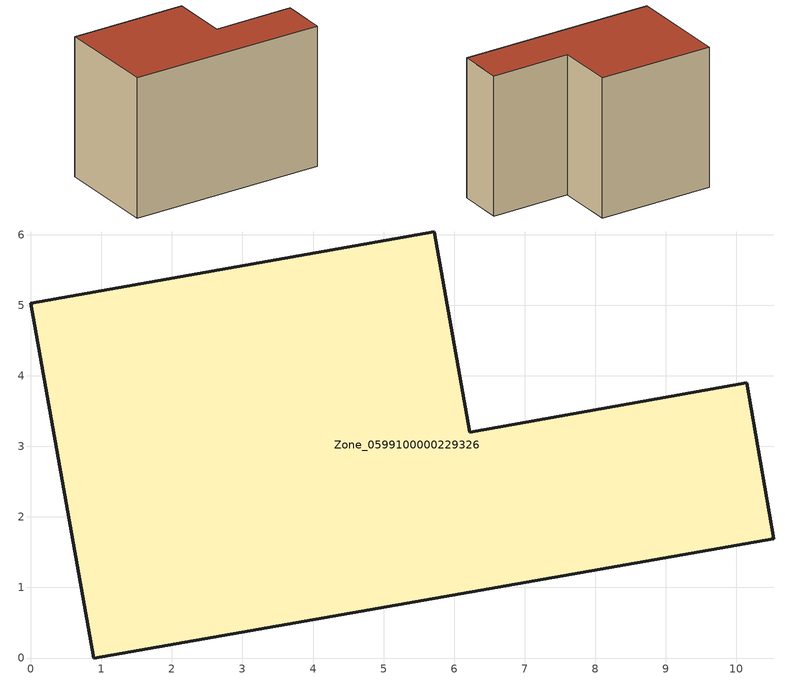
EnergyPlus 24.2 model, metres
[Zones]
Zone_0599100000229326
 floor ground (C_G): 0.89,0 0,5.03 5.72,6.04 6.22,3.2 10.15,3.9 10.53,1.69 z0
 wall outside (C_F): 0.89,0 10.53,1.69 10.15,3.9 6.22,3.2 5.72,6.04 0,5.03 0.89,0 z0:7.06
 roof outside (C_R): 0,5.03 0.89,0 10.53,1.69 10.15,3.9 6.22,3.2 5.72,6.04 z7.06
[BUILDING]
Pand.0599100000229326: North Axis=0; Terrain=City; Loads Convergence Tolerance Value=0.04; Temperature Convergence Tolerance Value=0.4; Solar Distribution=FullExterior; Maximum Number of Warmup Days=25; Minimum Number of Warmup Days=1
[Site:Location]
Rotterdam.The.Hague.AP_ZH_NLD Design_Conditions: Latitude=51.96; Longitude=4.45; Time Zone=1; Elevation=-4.5
[SITE:GROUNDTEMPERATURE:BUILDINGSURFACE]
18, 18, 18, 18, 18, 18, 18, 18, 18, 18, 18, 18
[MATERIAL] Thermal Absorptance=0.9; Solar Absorptance=0.7; Visible Absorptance=0.7
Name | Roughness | Thickness | Conductivity | Density | Specific Heat
G.TI.1946 | MediumSmooth | 0.15 | 1 | 540 | 1210
F.TI.1946 | Rough | 0.3 | 0.857143 | 1920 | 840
R.TI.1946 | MediumRough | 0.2 | 0.1 | 1500 | 1000
[CONSTRUCTION]
C_G: G.TI.1946
C_F: F.TI.1946
C_R: R.TI.1946
[ZONE]
Zone_0599100000229326: Type=1; Multiplier=1; Ceiling Height=Autocalculate; Volume=Autocalculate; Floor Area=autocalculate; Part of Total Floor Area=Yes
[ZONEINFILTRATION:DESIGNFLOWRATE]
Infil_Zone_0599100000229326: Zone or ZoneList or Space or SpaceList=Zone_0599100000229326; Schedule=AlwaysOn; Design Flow Rate Calculation Method=Flow/Area; Flow Rate per Floor Area=0.003; Constant Term Coefficient=1; Temperature Term Coefficient=0; Velocity Term Coefficient=0; Velocity Squared Term Coefficient=0
[HVACTEMPLATE:ZONE:IDEALLOADSAIRSYSTEM]
Zone_0599100000229326: Maximum Heating Supply Air Temperature=50; Minimum Cooling Supply Air Temperature=13; Maximum Heating Supply Air Humidity Ratio=0.0156; Minimum Cooling Supply Air Humidity Ratio=0.0077; Heating Limit=NoLimit; Cooling Limit=NoLimit; Dehumidification Control Type=ConstantSensibleHeatRatio; Cooling Sensible Heat Ratio=0.7; Dehumidification Setpoint=60; Humidification Control Type=None; Humidification Setpoint=30; Outdoor Air Method=None; Outdoor Air Flow Rate per Person=0.00944; Outdoor Air Flow Rate per Zone Floor Area=0; Outdoor Air Flow Rate per Zone=0; Demand Controlled Ventilation Type=None; Outdoor Air Economizer Type=NoEconomizer; Heat Recovery Type=None; Sensible Heat Recovery Effectiveness=0.7; Latent Heat Recovery Effectiveness=0.65
[ZONECONTROL:THERMOSTAT]
ThermostatControl_Zone_0599100000229326: Zone or ZoneList=Zone_0599100000229326; Control Type Schedule=DualSetpointControlType; Control 1=Thermostat_Zone_0599100000229326; Temperature Difference Between Cutout And Setpoint=0
[THERMOSTATSETPOINT:DUALSETPOINT]
Thermostat_Zone_0599100000229326: Heating Setpoint Temperature Schedule=HeatingSetpoint_Zone_0599100000229326; Cooling Setpoint Temperature Schedule=CoolingSetpoint_Zone_0599100000229326
[SCHEDULE:COMPACT]
HeatingSetpoint_Zone_0599100000229326: Through: 12/31, For: AllDays, Until: 24:00, 21
CoolingSetpoint_Zone_0599100000229326: Through: 12/31, For: AllDays, Until: 24:00, 24
DualSetpointControlType: Through: 12/31, For: AllDays, Until: 24:00, 4
AlwaysOn: Through: 12/31, For: AllDays, Until: 24:00, 1
